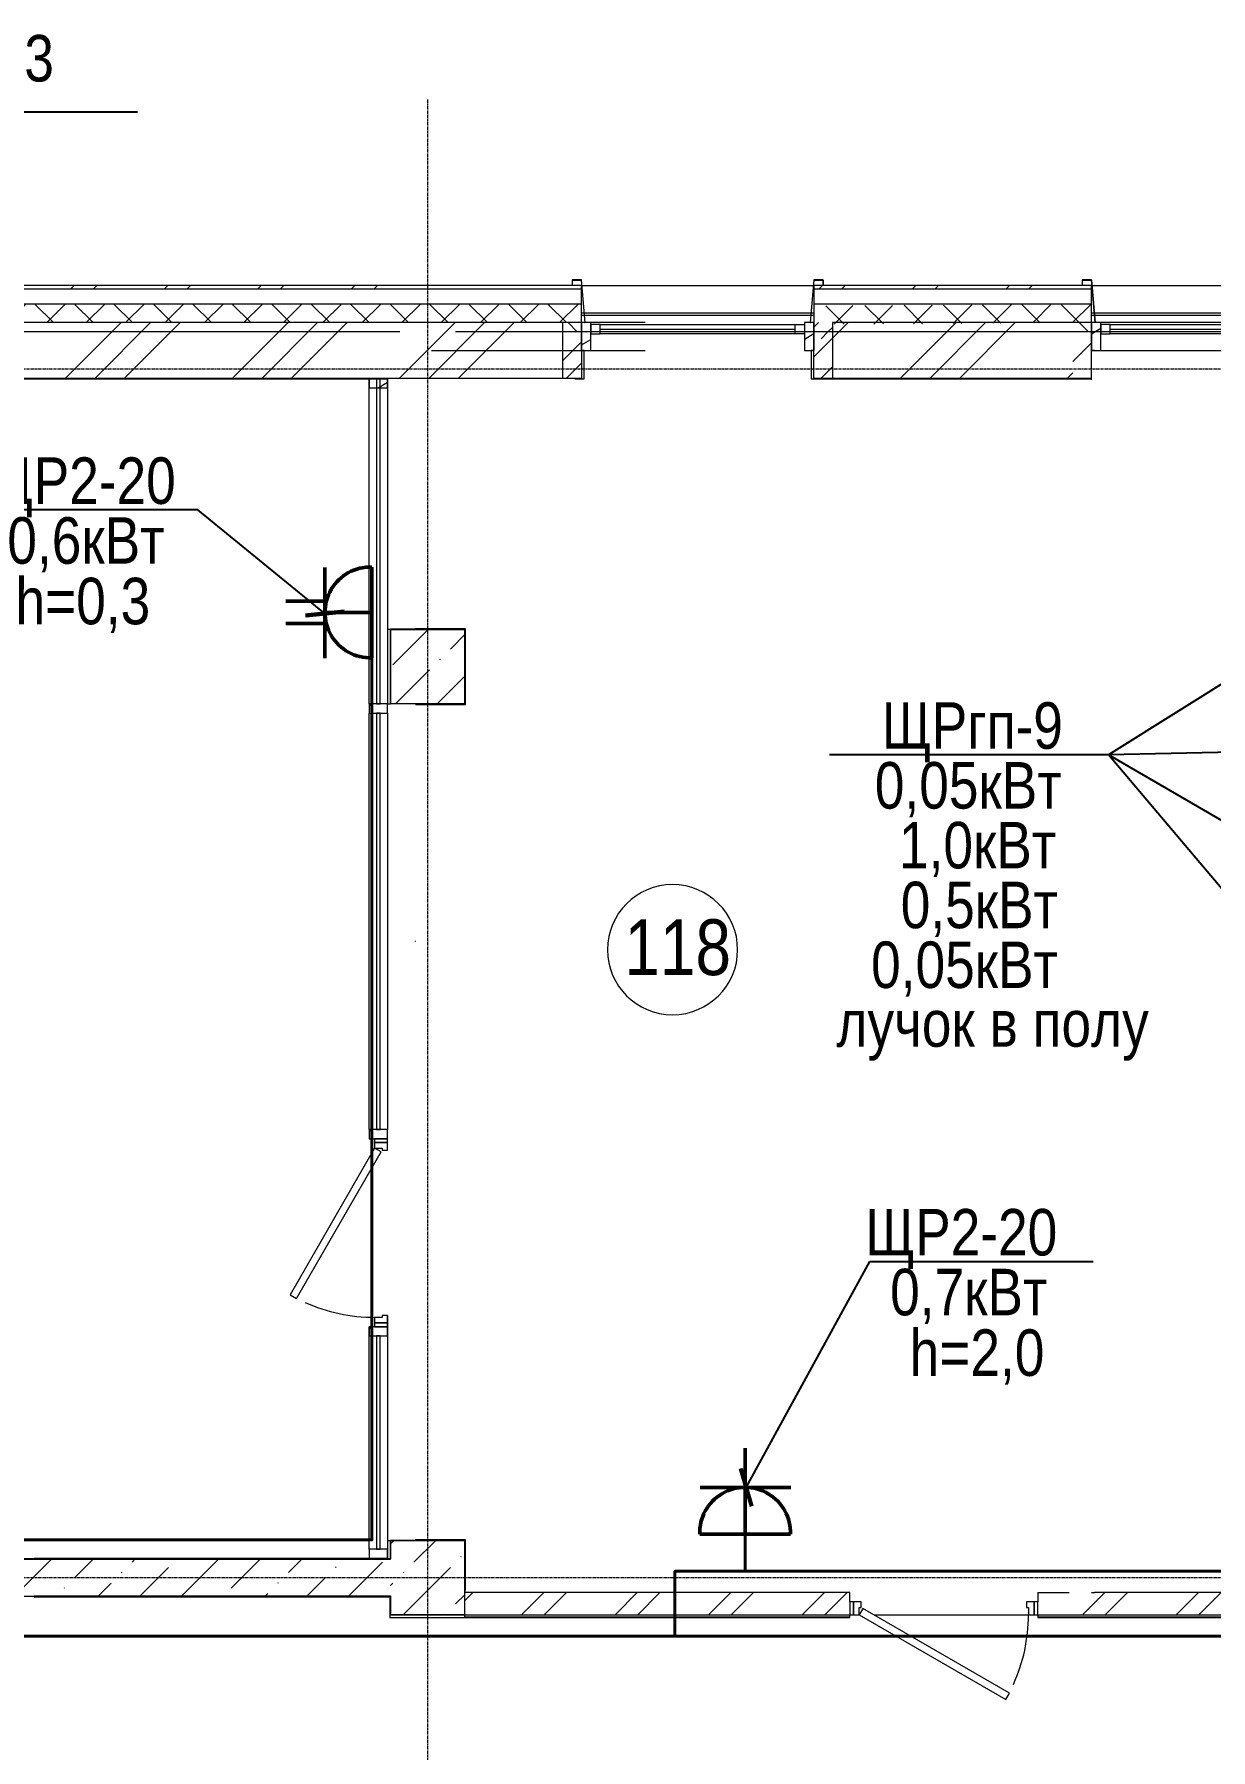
# Model space of a CAD drawing. Header units: metres. Extents: x -187 to 138813, y -64870 to 49448.
# Drawn here: x 45948 to 52273, y -48211 to -38985 of the extents above; entities that cross this region are included whole.
import ezdxf

# ---------------------------------------------------------------- set-up
doc = ezdxf.new("R2010")
doc.units = ezdxf.units.M
doc.linetypes.add('ADSK_Линия сетки', pattern=[21, 12, -3, 3, -3])
for name, color, linetype, lineweight in [('A-AREA-IDEN', 7, 'Continuous', 9), ('A-DETL-MBND', 7, 'Continuous', 5), ('A-DOOR', 7, 'Continuous', 5), ('A-DOOR-FRAM', 7, 'Continuous', 13), ('A-FLOR', 7, 'Continuous', 5), ('A-GLAZ', 7, 'Continuous', 5), ('A-GLAZ-CURT', 7, 'Continuous', 5), ('A-GLAZ-CWMG', 7, 'Continuous', 5), ('A-WALL', 7, 'Continuous', 5), ('A-WALL-PATT', 7, 'Continuous', 18), ('I-WALL', 7, 'Continuous', 5), ('nadpisi', 84, 'Continuous', 13), ('S-COLS', 7, 'Continuous', 5), ('S-GRID', 7, 'Continuous', 9), ('Освещение', 1, 'Continuous', 50), ('ЭЛ', 250, 'Continuous', 50), ('Эл-свет раб.', 5, 'Continuous', 50), ('ЭЛ.сети', 5, 'Continuous', 100), ('ЭОМ', 7, 'Continuous', 40)]:
    doc.layers.add(name, color=color, linetype=linetype, lineweight=lineweight)
doc.styles.add('Arial', font='ARIALN.TTF', dxfattribs={"width": 0.8, "height": 2.5})
doc.styles.add('GOST Common_I_1', font='ARIALN.TTF', dxfattribs={"height": 300})
doc.styles.add('STYLE1', font='ARIALN.TTF', dxfattribs={"height": 250})
doc.styles.add('ГОСТ 2.304', font='ARIALN.TTF', dxfattribs={"width": 0.85})
doc.dimstyles.new('СПДС', dxfattribs={"dimscale": 100, "dimtxt": 2.5, "dimasz": 2.5, "dimexe": 1.25, "dimexo": 0.625, "dimtad": 1, "dimdec": 0, "dimrnd": 0.001, "dimtxsty": 'ГОСТ 2.304', "dimblk": 'OBLIQUE', "dimcen": 2.5, "dimdle": 2, "dimadec": 0, "dimazin": 2, "dimtfac": 0.75, "dimtdec": 0, "dimtmove": 1, "dimatfit": 3, "dimfxl": 1, "dimtolj": 1, "dimarcsym": 1})
pattern_1 = [(45, (0, 0), (84.19025, 308.69666), [396.875, -79.375, 3.353, -76.022])]
pattern_2 = [(45, (0, 0), (-251.4472, 251.4472), []), (45, (0, 381), (-251.4472, 251.4472), [])]
pattern_3 = [(0, (0, 0), (812.8, 203.2), [33.528, -576.072, 33.528, -576.072, -3251.2]), (0, (0, 0), (812.8, 203.2), [-1219.2, 33.528, -1185.672, 33.528, -576.072, -1422.4]), (0, (0, 0), (812.8, 203.2), [-3048, 33.528, -372.872, 33.528, -982.472]), (120, (304.8, 101.6), (-582.37636, 602.30545), [33.528, -576.072, 33.528, -576.072, -3251.2]), (120, (304.8, 101.6), (-582.37636, 602.30545), [-1219.2, 33.528, -1185.672, 33.528, -576.072, -1422.4]), (120, (304.8, 101.6), (-582.37636, 602.30545), [-3048, 33.528, -372.872, 33.528, -982.472]), (240, (406.4, 508), (-230.42364, -805.50545), [33.528, -576.072, 33.528, -576.072, -3251.2]), (240, (406.4, 508), (-230.42364, -805.50545), [-1219.2, 33.528, -1185.672, 33.528, -576.072, -1422.4]), (240, (406.4, 508), (-230.42364, -805.50545), [-3048, 33.528, -372.872, 33.528, -982.472])]
pattern_4 = [(45, (0, 0), (-106.06602, 106.06602), []), (135, (0, 0), (-106.06602, -106.06602), [])]
pattern_5 = [(45, (857.01, 0), (38.89087, 251.0229), [300, -50, 10, -50])]
pattern_6 = [(45, (0, 0), (38.89087, 251.0229), [300, -50, 10, -50])]
pattern_7 = [(45, (857.01, 0), (-106.066, 106.066), []), (135, (857.01, 0), (-106.066, -106.066), [])]

# ---------------------------------------------------------------- blocks, each defined once
blk = doc.blocks.new('КДП АПК - КР_rvt-1-1 этаж')
at = {"layer": 'A-WALL-PATT', "lineweight": 15}
h = blk.add_hatch(dxfattribs=at)
h.set_pattern_fill('FP_125', color=256, style=0, pattern_type=2)
h.set_pattern_definition([(45, (-1515.15, 0), (84.19025, 308.69666), [396.875, -79.375, 3.353, -76.022])])
h.paths.add_polyline_path([(41941.6, -46745.6), (44483.3, -46745.6), (44483.3, -46545.6), (42274.6, -46545.6), (42274.6, -46745.6), (40883.8, -46745.6)])
h.paths.add_polyline_path([(45651, -46745.6), (45651, -46545.6), (45458.5, -46545.6), (45458.5, -46745.6)])
h.paths.add_polyline_path([(45651, -46545.6), (45651, -46745.6), (47865.1, -46745.6), (47865.1, -46545.6)])
at = {"layer": 'S-COLS', "lineweight": 15}
h = blk.add_hatch(dxfattribs=at)
h.set_pattern_fill('FP_125', color=256, style=0, pattern_type=2)
h.set_pattern_definition(pattern_1)
h.paths.add_polyline_path([(47862.7, -41945.6), (48262.7, -41945.6), (48262.7, -41545.6), (47862.7, -41545.6), (47862.7, -41860.5)], flags=0)
h = blk.add_hatch(dxfattribs=at)
h.set_pattern_fill('FP_125', color=256, style=0, pattern_type=2)
h.set_pattern_definition(pattern_1)
h.paths.add_polyline_path([(48262.7, -46845.6), (48262.7, -46445.6), (47862.7, -46445.6), (47862.7, -46845.6), (48216.6, -46845.6)], flags=0)
at = {"layer": 'A-FLOR', "lineweight": 15}
for p, q in [((47912.7, -39945.6), (42212.7, -39945.6)), ((53912.7, -39945.6), (48212.7, -39945.6))]:
    blk.add_line(p, q, dxfattribs=at)
at = {"layer": 'I-WALL', "lineweight": 15}
for p, q in [((47862.7, -46545.6), (45458.5, -46545.6)), ((45458.5, -46745.6), (47862.7, -46745.6))]:
    blk.add_line(p, q, dxfattribs=at)
at = {"layer": 'S-COLS', "lineweight": 15}
for p, q in [((48262.7, -41545.6), (47862.7, -41545.6)), ((47862.7, -41545.6), (47862.7, -41945.6)), ((48262.7, -41945.6), (48262.7, -41545.6)), ((47862.7, -41945.6), (48262.7, -41945.6)), ((48262.7, -46445.6), (47862.7, -46445.6)), ((47862.7, -46445.6), (47862.7, -46545.6)), ((48262.7, -46845.6), (48262.7, -46445.6)), ((47862.7, -46745.6), (47862.7, -46845.6)), ((47862.7, -46845.6), (48262.7, -46845.6))]:
    blk.add_line(p, q, dxfattribs=at)
blk = doc.blocks.new('AC_Дверь_Однопольная_ДеревяннаяВнутренняя_ГОСТ6629-88 - ДГ 21-10Л-1292866-1 этаж')
at = {"layer": 'A-DOOR', "lineweight": 13}
for p, q in [((-333.1, 515), (-353.1, 480.4)), ((-353.1, 480.4), (435, 25.4)), ((455, 60), (-333.1, 515)), ((435, 25.4), (455, 60))]:
    blk.add_line(p, q, dxfattribs=at)
at = {"layer": 'A-DOOR', "lineweight": 18}
for p, q in [((-485, 60), (-505, 60)), ((-505, 60), (-505, -10)), ((-485, -10), (-485, 60)), ((505, 60), (485, 60)), ((485, 60), (485, -10)), ((505, -10), (505, 60)), ((-505, -10), (-485, -10)), ((485, -10), (505, -10))]:
    blk.add_line(p, q, dxfattribs=at)
at = {"layer": 'A-DOOR'}
blk.add_arc((455, 60), 910, 155.73648, 180, dxfattribs=at)
at = {"layer": 'A-DOOR-FRAM'}
for p, q in [((-455, 60), (-485, 60)), ((-485, 60), (-485, -10)), ((-455, 20), (-455, 60)), ((-445, 20), (-455, 20)), ((-445, -10), (-445, 20)), ((455, 20), (445, 20)), ((445, 20), (445, -10)), ((485, 60), (455, 60)), ((455, 60), (455, 20)), ((485, -10), (485, 60)), ((-485, -10), (-445, -10)), ((445, -10), (485, -10))]:
    blk.add_line(p, q, dxfattribs=at)
blk = doc.blocks.new('Прямоугольный импост - 50 x 150мм-V75-1 этаж')
at = {"layer": 'A-GLAZ-CWMG'}
h = blk.add_hatch(dxfattribs=at)
h.set_pattern_fill('FP_136', color=256, style=0, pattern_type=2)
h.set_pattern_definition([(210, (51632.65, -40565.64), (60, -103.92305), [])])
h.paths.add_polyline_path([(0, 120), (-50, 120), (-50, -30), (0, -30)], flags=0)
at = {"layer": 'A-GLAZ-CWMG', "lineweight": 18}
for p, q in [((0, 120), (-50, 120)), ((-50, 120), (-50, -30)), ((0, -30), (0, 120)), ((-50, -30), (0, -30))]:
    blk.add_line(p, q, dxfattribs=at)
blk = doc.blocks.new('M_Тент витража777 - M_Тент витража одинарное справо-2657983-1 этаж')
at = {"layer": 'A-GLAZ', "lineweight": 13}
for p, q in [((-525, 20), (-575, 20)), ((-575, 20), (-575, -30)), ((-575, -30), (-575, 20)), ((-525, -30), (-525, 20)), ((525, -30), (525, 20)), ((525, 20), (575, 20)), ((575, 20), (575, -30)), ((575, 20), (575, -30)), ((-575, -30), (-525, -30)), ((-525, -4.6), (525, -4.6)), ((575, -30), (525, -30))]:
    blk.add_line(p, q, dxfattribs=at)
at = {"layer": 'A-GLAZ'}
for p, q in [((-525, 20), (525, 20)), ((525, -30), (-525, -30))]:
    blk.add_line(p, q, dxfattribs=at)
blk = doc.blocks.new('Прямоугольный импост - 50 x 150мм-V77-1 этаж')
at = {"layer": 'A-GLAZ-CWMG'}
h = blk.add_hatch(dxfattribs=at)
h.set_pattern_fill('FP_138', color=256, style=0, pattern_type=2)
h.set_pattern_definition([(330, (-49282.65, -40565.64), (60, 103.92305), [])])
h.paths.add_polyline_path([(-50, 120), (0, 120), (0, -30), (-50, -30)], flags=0)
at = {"layer": 'A-GLAZ-CWMG', "lineweight": 18}
for p, q in [((-50, -30), (-50, 120)), ((-50, 120), (0, 120)), ((0, 120), (0, -30)), ((0, -30), (-50, -30))]:
    blk.add_line(p, q, dxfattribs=at)
blk = doc.blocks.new('Прямоугольный импост - 50 x 150мм-V78-1 этаж')
at = {"layer": 'A-GLAZ-CWMG'}
h = blk.add_hatch(dxfattribs=at)
h.set_pattern_fill('FP_139', color=256, style=0, pattern_type=2)
h.set_pattern_definition([(210, (48032.65, -40565.64), (60, -103.92305), [])])
h.paths.add_polyline_path([(0, 120), (-50, 120), (-50, -30), (0, -30)], flags=0)
at = {"layer": 'A-GLAZ-CWMG', "lineweight": 18}
for p, q in [((0, 120), (-50, 120)), ((-50, 120), (-50, -30)), ((0, -30), (0, 120)), ((-50, -30), (0, -30))]:
    blk.add_line(p, q, dxfattribs=at)
blk = doc.blocks.new('Прямоугольный импост - 50 x 150мм-V74-1 этаж')
at = {"layer": 'A-GLAZ-CWMG'}
for p, q in [((56432.7, -40535.7), (55282.7, -40535.7)), ((55282.7, -40685.7), (56432.7, -40685.7))]:
    blk.add_line(p, q, dxfattribs=at)
blk = doc.blocks.new('Прямоугольный импост - 50 x 100мм-1548914-1 этаж')
at = {"layer": 'A-GLAZ-CWMG'}
h = blk.add_hatch(dxfattribs=at)
h.set_pattern_fill('FP_88', color=256, style=0, pattern_type=2)
h.set_pattern_definition([(240, (-41044.39, 74022.65), (103.92305, -60), [])])
h.paths.add_polyline_path([(25, -50), (-25, -50), (-25, 50), (25, 50)], flags=0)
at = {"layer": 'A-GLAZ-CWMG', "lineweight": 18}
for p, q in [((-25, 50), (25, 50)), ((-25, -50), (-25, 50)), ((25, 50), (25, -50)), ((25, -50), (-25, -50))]:
    blk.add_line(p, q, dxfattribs=at)
blk = doc.blocks.new('Прямоугольный импост - 50 x 100мм-V60-1 этаж')
at = {"layer": 'A-GLAZ-CWMG'}
h = blk.add_hatch(dxfattribs=at)
h.set_pattern_fill('FP_90', color=256, style=0, pattern_type=2)
h.set_pattern_definition([(240, (-45111.89, 74022.65), (103.92305, -60), [])])
h.paths.add_polyline_path([(25, -50), (-25, -50), (-25, 50), (25, 50)], flags=0)
at = {"layer": 'A-GLAZ-CWMG', "lineweight": 18}
for p, q in [((-25, 50), (25, 50)), ((-25, -50), (-25, 50)), ((25, 50), (25, -50)), ((25, -50), (-25, -50))]:
    blk.add_line(p, q, dxfattribs=at)
blk = doc.blocks.new('Прямоугольный импост - 50 x 100мм-1782942-1 этаж')
at = {"layer": 'A-GLAZ-CWMG'}
h = blk.add_hatch(dxfattribs=at)
h.set_pattern_fill('FP_91', color=256, style=0, pattern_type=2)
h.set_pattern_definition([(300, (38985.64, 74022.65), (103.92305, 60), [])])
h.paths.add_polyline_path([(-50, 50), (-50, -50), (0, -50), (0, 50)], flags=0)
at = {"layer": 'A-GLAZ-CWMG', "lineweight": 18}
for p, q in [((-50, 50), (-50, -50)), ((0, 50), (-50, 50)), ((0, -50), (0, 50)), ((-50, -50), (0, -50))]:
    blk.add_line(p, q, dxfattribs=at)
blk = doc.blocks.new('двойная розетка штепсельная с заземляющим контактом скрытой установки IP20')
at = {"layer": 'Эл-свет раб.', "ltscale": 0.3}
for p, q in [((242830.7, -163233.1), (242830.7, -163443.7)), ((242951.4, -163233.1), (242951.4, -163443.7)), ((243132.4, -163443.7), (242644.8, -163443.7)), ((242891.1, -163695.8), (242891.1, -163443.6)), ((243134.9, -163695.8), (242647.2, -163695.8))]:
    blk.add_line(p, q, dxfattribs=at)
at = {"layer": 'Эл-свет раб.', "ltscale": 0.3, "extrusion": (0, 0, -1)}
blk.add_ellipse((242891.1, -163687.5), major_axis=(-172.5, 172.5), ratio=1, start_param=5.464002, end_param=8.673165, dxfattribs=at)
blk = doc.blocks.new('_Oblique')
at = {"color": 0, "linetype": 'ByBlock', "lineweight": -2}
blk.add_line((-0.5, -0.5), (0.5, 0.5), dxfattribs=at)
blk = doc.blocks.new('Розетка штепсельная с заземляющим контактом скрытой установки IP20')
at = {"layer": 'Эл-свет раб.', "ltscale": 0.3}
for p, q in [((191574.8, -246568.3), (191574.8, -246105.7)), ((191816.2, -246316.2), (191328.6, -246316.2)), ((191818.7, -246568.3), (191331, -246568.3))]:
    blk.add_line(p, q, dxfattribs=at)
at = {"layer": 'Эл-свет раб.', "ltscale": 0.3, "extrusion": (0, 0, -1)}
blk.add_ellipse((191574.8, -246560.1), major_axis=(-172.5, 172.5), ratio=1, start_param=5.464002, end_param=8.673165, dxfattribs=at)
blk = doc.blocks.new('ПСС_Марка_помещения - Имя_2_5мм-224473-1 этаж')
at = {"layer": 'A-AREA-IDEN'}
for start, end in [(360, 180), (180, 360)]:
    blk.add_arc((-0.074, 0.039), 3.5, start, end, dxfattribs=at)

msp = doc.modelspace()

# ---------------------------------------------------------------- hatches: boundary and pattern name
at = {"layer": 'A-GLAZ-CWMG', "extrusion": (0, 0, -1)}
h = msp.add_hatch(dxfattribs=at)
h.set_pattern_fill('FP_89', color=256, angle=-90, style=0, pattern_type=2)
h.set_pattern_definition([(150, (26225, -1822.5), (-60, -103.92305), [])])
h.paths.add_polyline_path([(-47847.6532, -44925.6443), (-47847.6532, -44875.6443), (-47747.6532, -44875.6443), (-47747.6532, -44925.6443)], flags=0)
h = msp.add_hatch(dxfattribs=at)
h.set_pattern_fill('FP_89', color=256, angle=-90, style=0, pattern_type=2)
h.set_pattern_definition([(150, (26225, -2882.5), (-60, -103.92305), [])])
h.paths.add_polyline_path([(-47847.6532, -45985.6443), (-47847.6532, -45935.6443), (-47747.6532, -45935.6443), (-47747.6532, -45985.6443)], flags=0)
at = {"layer": 'A-WALL-PATT', "lineweight": 5}
h = msp.add_hatch(dxfattribs=at)
h.set_pattern_fill('FP_127', color=256, style=0, pattern_type=2)
h.set_pattern_definition(pattern_5)
h.paths.add_polyline_path([(48909.6648, -40535.6443), (48889.6648, -40305.6443), (48839.6648, -40305.6443), (48840.6648, -40306.6443), (48888.748, -40306.6443), (48908.661, -40535.6443)], flags=0)
h = msp.add_hatch(dxfattribs=at)
h.set_pattern_fill('FP_127', color=256, style=0, pattern_type=2)
h.set_pattern_definition(pattern_5)
h.paths.add_polyline_path([(50119.6648, -40535.6443), (50120.6686, -40535.6443), (50140.5816, -40306.6443), (50188.6648, -40306.6443), (50189.6648, -40305.6443), (50139.6648, -40305.6443), (50127.9666, -40440.1735)], flags=0)
h = msp.add_hatch(dxfattribs=at)
h.set_pattern_fill('FP_127', color=256, style=0, pattern_type=2)
h.set_pattern_definition(pattern_6)
h.paths.add_polyline_path([(51652.6532, -40535.6443), (51632.6532, -40305.6443), (51582.6532, -40305.6443), (51583.6532, -40306.6443), (51631.7364, -40306.6443), (51651.6494, -40535.6443)], flags=0)
h = msp.add_hatch(dxfattribs=at)
h.set_pattern_fill('FP_1', color=256, style=0, pattern_type=2)
h.set_pattern_definition(pattern_2)
h.paths.add_polyline_path([(52882.6532, -40355.6443), (55232.6532, -40355.6443), (55232.6532, -40335.6443), (52882.6532, -40335.6443)])
h.paths.add_polyline_path([(50146.1549, -40355.6443), (51632.6532, -40355.6443), (51632.6532, -40335.6443), (50146.1549, -40335.6443)])
h.paths.add_polyline_path([(45682.6532, -40355.6443), (48032.6532, -40355.6443), (48032.6532, -40335.6443), (45682.6532, -40335.6443)])
h.paths.add_polyline_path([(44432.6532, -40355.6443), (44432.6532, -40335.6443), (42082.6532, -40335.6443), (42082.6532, -40355.6443), (42398.967, -40355.6443)])
h.paths.add_polyline_path([(56645.3477, -40355.6443), (56645.3477, -40335.6443), (56482.6532, -40335.6443), (56482.6532, -40355.6443)])
h.paths.add_polyline_path([(40832.6532, -40355.6443), (40832.6532, -40335.6443), (38482.6532, -40335.6443), (38482.6532, -40355.6443)])
h.paths.add_polyline_path([(33632.6532, -40355.6443), (33632.6532, -40335.6443), (32462.2104, -40335.6443), (32462.2104, -40355.6443), (32879.1571, -40355.6443)])
h.paths.add_polyline_path([(34882.6532, -40355.6443), (37232.6532, -40355.6443), (37232.6532, -40335.6443), (34882.6532, -40335.6443)])
at = {"layer": 'A-WALL-PATT', "lineweight": 5, "true_color": 0x787878}
h = msp.add_hatch(dxfattribs=at)
h.set_pattern_fill('FP_114', color=8, style=0, pattern_type=2)
h.set_pattern_definition(pattern_4)
h.paths.add_polyline_path([(51632.6532, -40535.6443), (51632.6532, -40435.6443), (50139.6648, -40445.6443), (50139.6648, -40545.6443), (51532.6532, -40535.6443)])
h.paths.add_polyline_path([(52882.6532, -40535.6443), (56482.6532, -40535.6443), (56482.6532, -40435.6443), (52882.6532, -40435.6443), (52882.6532, -40440.1735)])
h.paths.add_polyline_path([(56582.6532, -40535.6443), (56645.3477, -40535.6443), (56645.3477, -40435.6443), (56482.6532, -40435.6443), (56482.6532, -40535.6443)])
h.paths.add_polyline_path([(43985.602, -40535.6443), (45688.4147, -40537.7561), (45688.4147, -40437.7561), (42082.6532, -40435.6443), (42082.6532, -40535.6443), (43456.7237, -40535.6443)])
h.paths.add_polyline_path([(46629.9936, -40535.6443), (48889.6648, -40535.6443), (48889.6648, -40435.6443), (45682.6532, -40435.6443), (45682.6532, -40535.6443), (45782.6532, -40535.6443)])
h.paths.add_polyline_path([(38582.6532, -40535.6443), (42101.2234, -40536.8902), (42101.2234, -40436.8902), (38482.6532, -40435.6443), (38482.6532, -40535.6443)])
h.paths.add_polyline_path([(32879.1571, -40535.6443), (33632.6532, -40535.6443), (33632.6532, -40435.6443), (32462.6532, -40435.6443), (32462.6532, -40535.6443)])
h.paths.add_polyline_path([(33632.6532, -40533.3797), (38482.6532, -40535.6443), (38482.6532, -40435.6443), (34882.6532, -40435.6443), (33632.6532, -40437.9089)])
at = {"layer": 'A-WALL-PATT', "lineweight": 5}
h = msp.add_hatch(dxfattribs=at)
h.set_pattern_fill('FP_2', color=256, style=0, pattern_type=2)
h.set_pattern_definition([(45, (0, 0), (-449.013, 449.013), []), (45, (158.75, 0), (0, 898.0256), []), (45, (-158.75, 0), (0, 898.0256), [])])
h.paths.add_polyline_path([(56645.3477, -40835.6443), (56645.3477, -40535.6443), (52982.6532, -40535.6443), (52982.6532, -40835.6443), (55092.0469, -40835.6443)])
h.paths.add_polyline_path([(51500.6532, -40835.6443), (51532.6532, -40835.6443), (51532.6532, -40535.6443), (50139.6648, -40535.6443), (50139.6648, -40835.6443), (51497.6532, -40835.6443)])
h.paths.add_polyline_path([(56582.6532, -40835.6443), (56645.3477, -40835.6443), (56645.3477, -40535.6443), (56582.6532, -40535.6443), (56582.6532, -40585.6443)], flags=17)
h.paths.add_polyline_path([(39817.6532, -40835.6443), (42182.6532, -40835.6443), (42182.6532, -40535.6443), (38582.6532, -40535.6443), (38582.6532, -40835.6443), (39814.6532, -40835.6443)])
h.paths.add_polyline_path([(43985.602, -40835.6443), (45782.6532, -40860.6443), (45782.6532, -40560.6443), (42182.6532, -40535.6443), (42182.6532, -40835.6443), (43957.6532, -40835.6443)])
h.paths.add_polyline_path([(45782.6532, -40835.6443), (48889.6648, -40835.6443), (48889.6648, -40535.6443), (45782.6532, -40535.6443), (45782.6532, -40585.6443)])
h.paths.add_polyline_path([(36137.6532, -40835.6443), (38582.6532, -40835.6443), (38582.6532, -40535.6443), (34982.6532, -40535.6443), (34982.6532, -40835.6443), (36134.6532, -40835.6443)])
h.paths.add_polyline_path([(34982.6532, -40835.6443), (34982.6532, -40535.6443), (32462.6532, -40535.6443), (32462.6532, -40835.6443), (32879.1571, -40835.6443)])
at = {"layer": 'A-WALL-PATT', "lineweight": 5, "true_color": 0x787878}
h = msp.add_hatch(dxfattribs=at)
h.set_pattern_fill('FP_114', color=8, style=0, pattern_type=2)
h.set_pattern_definition(pattern_7)
h.paths.add_polyline_path([(48789.6648, -40585.6443), (48889.6648, -40585.6443), (48889.6648, -40535.6443), (48789.6648, -40535.6443)], flags=0)
at = {"layer": 'A-WALL-PATT', "lineweight": 5}
h = msp.add_hatch(dxfattribs=at)
h.set_pattern_fill('FP_127', color=256, style=0, pattern_type=2)
h.set_pattern_definition(pattern_5)
h.paths.add_polyline_path([(48854.6648, -40835.6443), (48889.6648, -40835.6443), (48889.6648, -40585.6443), (48789.6648, -40585.6443), (48789.6648, -40835.6443), (48851.6648, -40835.6443)], flags=0)
at = {"layer": 'A-WALL-PATT', "lineweight": 5, "true_color": 0x787878}
h = msp.add_hatch(dxfattribs=at)
h.set_pattern_fill('FP_114', color=8, style=0, pattern_type=2)
h.set_pattern_definition(pattern_7)
h.paths.add_polyline_path([(50239.6648, -40585.6443), (50239.6648, -40535.6443), (50139.6648, -40535.6443), (50139.6648, -40585.6443)], flags=0)
at = {"layer": 'A-WALL-PATT', "lineweight": 5}
h = msp.add_hatch(dxfattribs=at)
h.set_pattern_fill('FP_127', color=256, style=0, pattern_type=2)
h.set_pattern_definition(pattern_5)
h.paths.add_polyline_path([(50239.6648, -40835.6443), (50239.6648, -40585.6443), (50139.6648, -40585.6443), (50139.6648, -40835.6443)], flags=0)
at = {"layer": 'A-WALL-PATT', "lineweight": 5, "true_color": 0x787878}
h = msp.add_hatch(dxfattribs=at)
h.set_pattern_fill('FP_114', color=8, style=0, pattern_type=2)
h.set_pattern_definition(pattern_4)
h.paths.add_polyline_path([(51632.6532, -40585.6443), (51632.6532, -40535.6443), (51532.6532, -40535.6443), (51532.6532, -40585.6443)], flags=0)
at = {"layer": 'A-WALL-PATT', "lineweight": 5}
h = msp.add_hatch(dxfattribs=at)
h.set_pattern_fill('FP_127', color=256, style=0, pattern_type=2)
h.set_pattern_definition(pattern_6)
h.paths.add_polyline_path([(51632.6532, -40835.6443), (51632.6532, -40585.6443), (51532.6532, -40585.6443), (51532.6532, -40835.6443)], flags=0)
h = msp.add_hatch(dxfattribs=at)
h.set_pattern_fill('FP_81', color=256, style=0, pattern_type=2)
h.set_pattern_definition(pattern_3)
h.paths.add_polyline_path([(47847.6532, -40838.6443), (47850.6532, -40838.6443), (47850.6532, -40835.6443), (45682.6532, -40835.6443), (45682.6532, -40838.6443), (47687.7503, -40838.6443)], flags=0)
h = msp.add_hatch(dxfattribs=at)
h.set_pattern_fill('FP_81', color=256, style=0, pattern_type=2)
h.set_pattern_definition(pattern_3)
h.paths.add_polyline_path([(50861.0203, -40838.6443), (51497.6532, -40838.6443), (51497.6532, -40835.6443), (49282.6532, -40835.6443), (49282.6532, -40838.6443)], flags=0)
h = msp.add_hatch(dxfattribs=at)
h.set_pattern_fill('FP_81', color=256, style=0, pattern_type=2)
h.set_pattern_definition(pattern_3)
h.paths.add_polyline_path([(47994.6532, -47082.6443), (47997.6532, -47082.6443), (47997.6532, -42588.6443), (47994.6532, -42588.6443), (47994.6532, -46831.681)], flags=0)
h = msp.add_hatch(dxfattribs=at)
h.set_pattern_fill('FP_81', color=256, style=0, pattern_type=2)
h.set_pattern_definition(pattern_3)
h.paths.add_polyline_path([(47687.7503, -47185.6443), (47847.6532, -47185.6443), (47847.6532, -47182.6443), (45947.6532, -47182.6443), (45947.6532, -47185.6443), (46629.9936, -47185.6443)])
h.paths.add_polyline_path([(44514.4803, -47185.6443), (44937.6532, -47185.6443), (44937.6532, -47182.6443), (45459.0565, -47186.3884), (43954.6532, -47185.6443)])
h = msp.add_hatch(dxfattribs=at)
h.set_pattern_fill('FP_81', color=256, style=0, pattern_type=2)
h.set_pattern_definition([(0, (-1519.7, 0), (812.8, 203.2), [33.528, -576.072, 33.528, -576.072, -3251.2]), (0, (-1519.7, 0), (812.8, 203.2), [-1219.2, 33.528, -1185.672, 33.528, -576.072, -1422.4]), (0, (-1519.7, 0), (812.8, 203.2), [-3048, 33.528, -372.872, 33.528, -982.472]), (120, (-1214.9, 101.6), (-582.37636, 602.30545), [33.528, -576.072, 33.528, -576.072, -3251.2]), (120, (-1214.9, 101.6), (-582.37636, 602.30545), [-1219.2, 33.528, -1185.672, 33.528, -576.072, -1422.4]), (120, (-1214.9, 101.6), (-582.37636, 602.30545), [-3048, 33.528, -372.872, 33.528, -982.472]), (240, (-1113.3, 508), (-230.42364, -805.50545), [33.528, -576.072, 33.528, -576.072, -3251.2]), (240, (-1113.3, 508), (-230.42364, -805.50545), [-1219.2, 33.528, -1185.672, 33.528, -576.072, -1422.4]), (240, (-1113.3, 508), (-230.42364, -805.50545), [-3048, 33.528, -372.872, 33.528, -982.472])])
h.paths.add_polyline_path([(46168.048, -47388.6443), (46339.9509, -47388.6443), (46339.9509, -47385.6443), (44427.9509, -47385.6443), (44427.9509, -47388.6443), (45110.2913, -47388.6443)], flags=0)
h.paths.add_polyline_path([(40745.9509, -47388.6443), (43417.9509, -47388.6443), (43417.9509, -47385.6443), (40742.9509, -47385.6443), (40742.9509, -47388.6443)], flags=0)
h = msp.add_hatch(dxfattribs=at)
h.set_pattern_fill('FP_1', color=256, style=0, pattern_type=2)
h.set_pattern_definition(pattern_2)
h.paths.add_polyline_path([(50861.0203, -47485.6443), (53862.6532, -47485.6443), (53862.6532, -47365.6443), (51343.211, -47365.6443), (51343.211, -47485.6443)])
h.paths.add_polyline_path([(50333.211, -47485.6443), (50333.211, -47365.6443), (48262.6532, -47365.6443), (48262.6532, -47485.6443)])
h = msp.add_hatch(dxfattribs=at)
h.set_pattern_fill('FP_81', color=256, style=0, pattern_type=2)
h.set_pattern_definition(pattern_3)
h.paths.add_polyline_path([(49532.6532, -47497.6443), (53862.6532, -47497.6443), (53862.6532, -47485.6443), (49532.6532, -47485.6443)], flags=0)
h.paths.add_polyline_path([(48522.6532, -47497.6443), (48522.6532, -47485.6443), (48262.6532, -47485.6443), (48262.6532, -47497.6443)], flags=0)

# ---------------------------------------------------------------- linework, layer by layer
at = {"layer": 'A-DETL-MBND'}
for p, q in [((48889.6648, -40335.6443), (48891.3969, -40335.6443)), ((48892.2735, -40335.6443), (50137.0561, -40335.6443)), ((50137.9328, -40335.6443), (50139.6648, -40335.6443)), ((51632.6532, -40335.6443), (51634.3852, -40335.6443)), ((51635.2619, -40335.6443), (52880.0445, -40335.6443)), ((48904.3132, -40485.6443), (48889.6648, -40485.6443)), ((48889.6648, -40495.6443), (48905.1828, -40495.6443)), ((50124.2318, -40485.6443), (48905.0978, -40485.6443)), ((48906.0112, -40495.6443), (50123.3184, -40495.6443)), ((50124.1469, -40495.6443), (50139.6648, -40495.6443)), ((50139.6648, -40485.6443), (50125.0164, -40485.6443)), ((51647.3016, -40485.6443), (51632.6532, -40485.6443)), ((51632.6532, -40495.6443), (51648.1712, -40495.6443)), ((52867.2202, -40485.6443), (51648.0862, -40485.6443)), ((51648.9996, -40495.6443), (52866.3068, -40495.6443))]:
    msp.add_line(p, q, dxfattribs=at)
at = {"layer": 'A-FLOR', "lineweight": 18}
for p, q in [((45468.1606, -47185.6443), (45947.6532, -47185.6443)), ((48262.6532, -47353.6443), (48262.6532, -47365.6443)), ((50463.211, -47485.6443), (51293.211, -47485.6443)), ((50463.211, -47485.6443), (51293.211, -47485.6443))]:
    msp.add_line(p, q, dxfattribs=at)
at = {"layer": 'A-GLAZ-CURT', "lineweight": 13}
for p, q in [((47787.6532, -40838.6443), (47787.6532, -42585.6443)), ((47817.6532, -40838.6443), (47797.6532, -40838.6443)), ((47807.6532, -42585.6443), (47807.6532, -40835.6443)), ((47787.6532, -42585.6443), (47807.6532, -42585.6443)), ((47787.6532, -42635.6443), (47787.6532, -44875.6443)), ((47807.6532, -42635.6443), (47787.6532, -42635.6443)), ((47807.6532, -44875.6443), (47807.6532, -42635.6443)), ((47787.6532, -44875.6443), (47807.6532, -44875.6443)), ((47807.6532, -44925.6443), (47787.6532, -44925.6443)), ((47787.6532, -45935.6443), (47807.6532, -45935.6443)), ((47787.6532, -45985.6443), (47787.6532, -47132.6443)), ((47807.6532, -45985.6443), (47787.6532, -45985.6443)), ((47807.6532, -47132.6443), (47807.6532, -45985.6443)), ((47787.6532, -47132.6443), (47807.6532, -47132.6443))]:
    msp.add_line(p, q, dxfattribs=at)
at = {"layer": 'A-GLAZ-CWMG'}
for p, q in [((47747.6532, -42585.6443), (47747.6532, -40838.6443)), ((47847.6532, -40835.6443), (47847.6532, -42585.6443)), ((47747.6532, -44875.6443), (47747.6532, -42635.6443)), ((47847.6532, -42635.6443), (47847.6532, -44875.6443)), ((47747.6532, -47132.6443), (47747.6532, -45935.6443)), ((47847.6532, -45875.6443), (47847.6532, -47132.6443))]:
    msp.add_line(p, q, dxfattribs=at)
at = {"layer": 'A-GLAZ-CWMG', "lineweight": 18, "extrusion": (0, 0, -1)}
for p, q in [((47747.6532, -44875.6443), (47747.6532, -44925.6443)), ((47847.6532, -44875.6443), (47747.6532, -44875.6443)), ((47747.6532, -44925.6443), (47847.6532, -44925.6443)), ((47847.6532, -44925.6443), (47847.6532, -44875.6443)), ((47747.6532, -45935.6443), (47747.6532, -45985.6443)), ((47847.6532, -45935.6443), (47747.6532, -45935.6443)), ((47847.6532, -45985.6443), (47847.6532, -45935.6443)), ((47747.6532, -45985.6443), (47847.6532, -45985.6443))]:
    msp.add_line(p, q, dxfattribs=at)
at = {"layer": 'A-WALL', "lineweight": 18}
for p, q in [((48889.6648, -40305.6443), (48839.6648, -40305.6443)), ((48839.6648, -40305.6443), (48839.6648, -40335.6443)), ((48840.6648, -40335.6443), (48840.6648, -40306.6443)), ((48840.6648, -40306.6443), (48888.748, -40306.6443)), ((48888.748, -40306.6443), (48908.661, -40535.6443)), ((48909.6648, -40535.6443), (48889.6648, -40305.6443)), ((50139.6648, -40305.6443), (50119.6648, -40535.6443)), ((50120.6686, -40535.6443), (50140.5816, -40306.6443)), ((50189.6648, -40305.6443), (50139.6648, -40305.6443)), ((50140.5816, -40306.6443), (50188.6648, -40306.6443)), ((50188.6648, -40306.6443), (50188.6648, -40335.6443)), ((50189.6648, -40335.6443), (50189.6648, -40305.6443)), ((51632.6532, -40305.6443), (51582.6532, -40305.6443)), ((51582.6532, -40305.6443), (51582.6532, -40335.6443)), ((51583.6532, -40335.6443), (51583.6532, -40306.6443)), ((51583.6532, -40306.6443), (51631.7364, -40306.6443)), ((51631.7364, -40306.6443), (51651.6494, -40535.6443)), ((51652.6532, -40535.6443), (51632.6532, -40305.6443)), ((48889.6648, -40685.6443), (48889.6648, -40585.6443)), ((48908.661, -40535.6443), (48909.6648, -40535.6443)), ((50119.6648, -40535.6443), (50120.6686, -40535.6443)), ((50139.6648, -40585.6443), (50139.6648, -40685.6443)), ((51632.6532, -40685.6443), (51632.6532, -40585.6443)), ((51651.6494, -40535.6443), (51652.6532, -40535.6443)), ((48904.6648, -40685.6443), (48889.6648, -40685.6443)), ((48904.6648, -40838.6443), (48904.6648, -40685.6443)), ((50139.6648, -40685.6443), (50124.6648, -40685.6443)), ((50124.6648, -40685.6443), (50124.6648, -40838.6443)), ((51647.6532, -40685.6443), (51632.6532, -40685.6443)), ((33617.6532, -40838.6443), (47847.6532, -40838.6443)), ((48854.6648, -40838.6443), (48904.6648, -40838.6443)), ((50124.6648, -40838.6443), (51632.6532, -40838.6443)), ((47847.6532, -42185.6443), (47847.6532, -42585.6443)), ((47862.6532, -42185.6443), (47982.6532, -42185.6443)), ((47862.6532, -42585.6443), (47862.6532, -42185.6443)), ((47982.6532, -42182.6443), (47982.6532, -42185.6443)), ((47982.6532, -42185.6443), (48262.6532, -42185.6443)), ((48265.6532, -42182.6443), (47997.6532, -42182.6443)), ((48262.6532, -42185.6443), (48262.6532, -42585.6443)), ((48265.6532, -42588.6443), (48265.6532, -42182.6443)), ((48262.6532, -42585.6443), (47862.6532, -42585.6443)), ((47997.6532, -42588.6443), (48265.6532, -42588.6443)), ((47847.6532, -47085.6443), (47982.6532, -47085.6443)), ((47847.6532, -47085.6443), (47847.6532, -47182.6443)), ((47862.6532, -47185.6443), (47862.6532, -47085.6443)), ((47982.6532, -47085.6443), (48262.6532, -47085.6443)), ((48265.6532, -47082.6443), (47997.6532, -47082.6443)), ((48262.6532, -47085.6443), (48262.6532, -47365.6443)), ((48265.6532, -47350.6443), (48265.6532, -47082.6443)), ((47847.6532, -47182.6443), (45947.6532, -47182.6443)), ((45947.6532, -47182.6443), (45947.6532, -47185.6443)), ((45947.6532, -47185.6443), (47862.6532, -47185.6443)), ((47862.6532, -47385.6443), (45947.6532, -47385.6443)), ((45947.6532, -47385.6443), (45947.6532, -47388.6443)), ((45947.6532, -47388.6443), (47859.6532, -47388.6443)), ((47859.6532, -47388.6443), (47859.6532, -47500.6443)), ((47862.6532, -47485.6443), (47862.6532, -47385.6443)), ((48262.6532, -47500.6443), (48262.6532, -47365.6443)), ((50333.211, -47415.6443), (50333.211, -47365.6443)), ((51343.211, -47365.6443), (51343.211, -47415.6443)), ((51632.6532, -47365.6443), (51647.6532, -47365.6443)), ((47859.6532, -47500.6443), (50333.211, -47500.6443)), ((48262.6532, -47485.6443), (47862.6532, -47485.6443)), ((50333.211, -47500.6443), (50333.211, -47485.6443)), ((51343.211, -47485.6443), (51343.211, -47500.6443)), ((51343.211, -47500.6443), (54522.6532, -47500.6443))]:
    msp.add_line(p, q, dxfattribs=at)
at = {"layer": 'A-WALL'}
for p, q in [((48889.6648, -40355.6443), (33632.6532, -40355.6443)), ((51632.6532, -40355.6443), (50139.6648, -40355.6443)), ((48889.6648, -40435.6443), (33632.6532, -40435.6443)), ((51632.6532, -40435.6443), (50139.6648, -40435.6443)), ((48789.6648, -40535.6443), (33532.6532, -40535.6443)), ((48789.6648, -40835.6443), (48789.6648, -40535.6443)), ((48889.6648, -40585.6443), (48789.6648, -40585.6443)), ((50239.6648, -40585.6443), (50139.6648, -40585.6443)), ((51632.6532, -40535.6677), (50239.6648, -40535.6443)), ((50239.6648, -40535.6443), (50239.6648, -40835.6443)), ((51632.6532, -40585.6443), (51532.6532, -40585.6443)), ((51632.6532, -40843.5455), (51632.6532, -40535.6677)), ((48889.6648, -40685.6443), (48889.6648, -40835.6443)), ((50139.6648, -40835.6443), (50139.6648, -40685.6443)), ((48889.6648, -40835.6443), (33632.6532, -40835.6443)), ((51632.6532, -40835.6677), (50139.6648, -40835.6443)), ((47862.6532, -42185.6443), (47850.6532, -42185.6443)), ((47850.6532, -42585.6443), (47862.6532, -42585.6443)), ((50333.211, -47365.6443), (48262.6532, -47365.6443)), ((51343.211, -47365.6443), (51512.6532, -47365.6443)), ((53859.6532, -47365.6443), (51647.6532, -47365.6443)), ((47862.6532, -47485.6443), (47859.6532, -47485.6443)), ((48262.6532, -47485.6443), (50333.211, -47485.6443)), ((50333.211, -47497.6443), (48262.6532, -47497.6443)), ((51343.211, -47485.6443), (53862.6532, -47485.6443)), ((53862.6532, -47497.6443), (51343.211, -47497.6443))]:
    msp.add_line(p, q, dxfattribs=at)
at = {"layer": 'I-WALL', "lineweight": 18}
for p, q in [((48889.6648, -40335.6443), (33632.6532, -40335.6443)), ((48889.6648, -40585.6443), (48889.6648, -40335.6443)), ((50139.6648, -40335.6443), (50139.6648, -40585.6443)), ((51632.6532, -40335.6443), (50139.6648, -40335.6443)), ((51632.6532, -40585.6443), (51632.6532, -40335.6443))]:
    msp.add_line(p, q, dxfattribs=at)
at = {"layer": 'S-GRID', "linetype": 'ADSK_Линия сетки'}
for p, q in [((48062.6532, -39335.6443), (48062.6532, -64052.4737)), ((95458.7083, -40785.6443), (29247.2594, -40785.6443)), ((95458.7083, -47285.6443), (45468.1606, -47285.6443))]:
    msp.add_line(p, q, dxfattribs=at)
at = {"layer": 'ЭЛ', "color": 7, "lineweight": 25}
msp.add_line((46502.9391, -39403.9445), (43271.4817, -39403.9445), dxfattribs=at)
at = {"layer": 'ЭЛ.сети', "color": 0, "lineweight": 40}
msp.add_line((49769.488, -47052.0196), (49769.488, -47250.6443), dxfattribs=at)
for points in [[(39342.205, -41914.5115), (39342.205, -47090.2794), (41502.6532, -47090.2794), (41502.6532, -47600.6443), (49392.6532, -47600.6443)], [(41502.6532, -47082.6443), (47762.6532, -47082.6443), (47762.6532, -42094.3233)], [(54377.6532, -49970.6443), (54377.6532, -47600.6443), (49392.6532, -47600.6443), (49392.6532, -47250.6443), (53462.1604, -47250.6443), (53462.1604, -42344.0916)]]:
    msp.add_lwpolyline(points, dxfattribs=at)

# ---------------------------------------------------------------- block references
at = {"lineweight": 5}
msp.add_blockref('КДП АПК - КР_rvt-1-1 этаж', (0, -639.2559), dxfattribs=at)
at = {"layer": 'A-AREA-IDEN', "color": 18, "true_color": 0x000000, "xscale": 99.99999999999993, "yscale": 99.99999999999993, "zscale": 99.99999999999993}
msp.add_blockref('ПСС_Марка_помещения - Имя_2_5мм-224473-1 этаж', (49387.0171, -43912.1415), dxfattribs=at)
at = {"layer": 'A-DOOR'}
for p, rotation in [((47837.6532, -45430.6443), 89.99999999999994), ((50838.211, -47425.6443), 180)]:
    msp.add_blockref('AC_Дверь_Однопольная_ДеревяннаяВнутренняя_ГОСТ6629-88 - ДГ 21-10Л-1292866-1 этаж', p, dxfattribs=dict(at, rotation=rotation))
at = {"layer": 'A-GLAZ'}
for p in [(49514.6648, -40565.6443), (52257.6532, -40565.6443)]:
    msp.add_blockref('M_Тент витража777 - M_Тент витража одинарное справо-2657983-1 этаж', p, dxfattribs=at)
at = {"layer": 'A-GLAZ-CWMG'}
for p in [(-7200, 0), (-3600, 0)]:
    msp.add_blockref('Прямоугольный импост - 50 x 150мм-V74-1 этаж', p, dxfattribs=at)
for name, p, rotation in [('Прямоугольный импост - 50 x 150мм-V78-1 этаж', (48889.6648, -40565.6443), 180), ('Прямоугольный импост - 50 x 150мм-V75-1 этаж', (51632.6532, -40565.6443), 180), ('Прямоугольный импост - 50 x 100мм-1782942-1 этаж', (47797.6532, -40835.6443), 90.00000000000017)]:
    msp.add_blockref(name, p, dxfattribs=dict(at, rotation=rotation))
at = {"layer": 'A-GLAZ-CWMG', "extrusion": (0, 0, -1)}
for name, p, rotation in [('Прямоугольный импост - 50 x 150мм-V77-1 этаж', (-50139.6648, -40565.6443), 180), ('Прямоугольный импост - 50 x 100мм-1548914-1 этаж', (-47797.6532, -42610.6443), 269.9999999999998), ('Прямоугольный импост - 50 x 100мм-V60-1 этаж', (-47797.6532, -47157.6443), 269.9999999999998)]:
    msp.add_blockref(name, p, dxfattribs=dict(at, rotation=rotation))
at = {"layer": 'Освещение', "xscale": -1}
msp.add_blockref('Розетка штепсельная с заземляющим контактом скрытой установки IP20', (241344.3188, 199516.3235), dxfattribs=at)
at = {"layer": 'ЭОМ', "color": 0, "lineweight": 30, "rotation": 90.00000000000001}
msp.add_blockref('двойная розетка штепсельная с заземляющим контактом скрытой установки IP20', (-115933.1304, -284985.3788), dxfattribs=at)

# ---------------------------------------------------------------- texts
at = {"layer": 'A-AREA-IDEN', "color": 18, "true_color": 0x000000, "insert": (49120.4713, -43744.8886), "char_height": 300, "width": 519.4935, "attachment_point": 1, "style": 'GOST Common_I_1'}
msp.add_mtext('118', dxfattribs=at)
at = {"layer": 'nadpisi', "color": 7, "style": 'Arial'}
msp.add_text('ЩРгп-10 -:- ЩРгп-13', height=250, dxfattribs=at).set_placement((43357.549, -39238.8183))
at = {"layer": 'Эл-свет раб.', "color": 7, "style": 'STYLE1'}
for s, p in [('ЩР2-20', (45675.6325, -41510.6425)), ('0,6кВт', (45802.5125, -41832.2825)), ('h=0,3', (45846.3259, -42158.057, -386.7801)), ('ЩР2-20', (50415.5856, -45552.8543)), ('0,7кВт', (50549.5586, -45874.4943)), ('h=2,0', (50654.2786, -46200.2688, -386.7801))]:
    msp.add_text(s, height=250, dxfattribs=at).set_placement(p)
for s, p in [('ЩРгп-9', (50504.6799, -42827.6445)), ('0,05кВт', (50467.0895, -43149.2845)), ('1,0кВт', (50597.132, -43470.9245)), ('0,5кВт', (50606.4378, -43792.5645)), ('0,05кВт', (50447.1609, -44114.2045)), ('лучок в полу', (50260.5687, -44429.9356, -386.7801))]:
    msp.add_text(s, height=250, rotation=360, dxfattribs=at).set_placement(p)

# ---------------------------------------------------------------- leaders
at = {"layer": 'ЭОМ', "lineweight": 25, "ltscale": 100}
for points in [[(47510.5238, -42100.1771), (46827.3092, -41542.3757), (45827.3092, -41542.3757)], [(52693.1924, -42253.7917), (51723.7317, -42859.3777), (50223.7317, -42859.3777)], [(52693.1924, -42838.9807), (51723.7317, -42859.3777), (50223.7317, -42859.3777)], [(52693.1924, -44009.3587), (51723.7317, -42859.3777), (50223.7317, -42859.3777)], [(52693.1924, -43424.1697), (51723.7317, -42859.3777), (50223.7317, -42859.3777)], [(49775.3419, -46799.8902), (50440.9949, -45584.5875), (51640.9949, -45584.5875)]]:
    msp.add_leader(points, dimstyle='СПДС', override={"dimasz": 1.5, "dimtad": 0, "dimldrblk": 'ArchTick', "dimfxl": 1.25, "dimtfill": 1, "dimlwd": 25}, dxfattribs=at)

doc.saveas('drawing.dxf')
